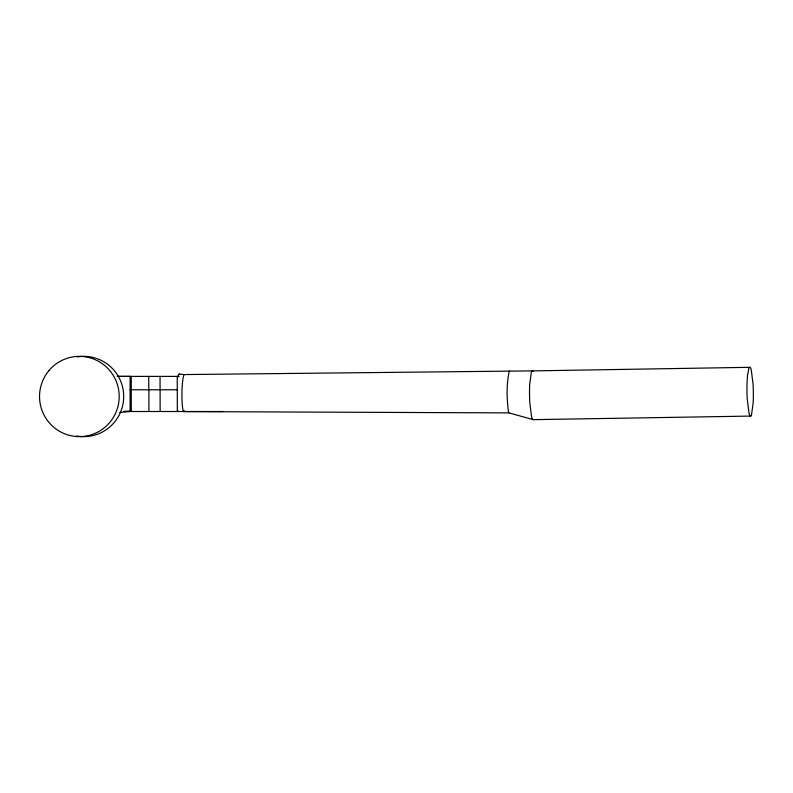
<?xml version="1.0" encoding="UTF-8"?>
<svg xmlns="http://www.w3.org/2000/svg" width="793" height="793" viewBox="0 0 793 793"><rect width="100%" height="100%" fill="white"/><g stroke="black" fill="none" stroke-linecap="round" stroke-linejoin="round"><path stroke-width="1.19" d="M749.613 367.318L532.162 370.896L184.392 374.564L179.109 374.108M184.016 411.587L509.017 412.885L533.263 419.656L750.713 416.077M117.949 376.407L130.111 376.388L130.111 411.508M117.245 376.388L179.178 376.388M129.993 389.76L177.345 389.76M123.886 411.319L131.271 411.319L131.271 376.388M123.946 411.508L223.061 411.508M509.82 371.312L509.334 370.817C506.311 384.238 506.737 398.74 508.531 412.38L509.017 412.885M177.226 376.388L177.345 411.508M160.037 376.388L160.156 411.508M148.886 389.76L148.886 411.508M148.767 376.388L148.767 389.76M119.822 412.568A71.311 4.927 -0.9 0 1 131.271 411.319M77.258 356.909A40.146 39.838 90 0 1 123.688 396.827A40.146 39.838 90 0 1 76.624 435.972M178.722 411.508A18.715 2.28 -89.1 0 1 178.138 411.061M177.939 376.992A18.715 2.28 -89.1 0 1 179.694 374.554M184.6 410.764A18.526 2.25 -89.1 0 1 181.934 396.222A18.526 2.25 -89.1 0 1 184.392 374.564M533.005 371.402A22.591 3.063 89.1 0 0 531.369 372.056L529.704 384.199A25.346 3.44 89.1 0 0 529.813 402.824L531.607 417.029A22.591 3.063 89.1 0 0 533.263 419.656M747.541 375.367L747.155 380.62A25.346 3.44 89.1 0 0 747.254 399.246L749.058 413.45A22.591 3.063 89.1 0 0 751.506 414.917L753.172 402.775A25.346 3.44 89.1 0 0 753.063 384.149L751.268 369.944A22.591 3.063 89.1 0 0 748.82 368.477L747.541 375.367M49.057 370.45A40.146 39.838 90 0 0 72.133 435.972A40.146 39.838 90 0 0 116.908 383.078A40.146 39.838 90 0 0 49.057 370.45"/></g></svg>
